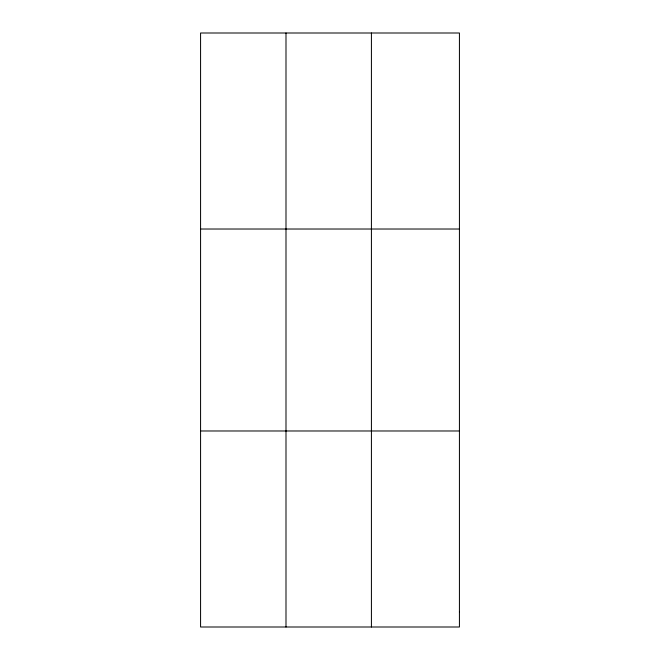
<?xml version="1.0" encoding="UTF-8"?>
<svg xmlns="http://www.w3.org/2000/svg" width="660" height="660" viewBox="0 0 660 660"><rect width="100%" height="100%" fill="white"/><g stroke="black" fill="none" stroke-linecap="round" stroke-linejoin="round"><path stroke-width="0.99" d="M285.995 33L285.995 627M371.415 33L371.415 627M200.574 229.02L459.426 229.02M200.574 430.98L459.426 430.98M459.426 611.919L459.426 627L200.574 627L200.574 33L459.426 33L459.426 611.919"/></g></svg>
